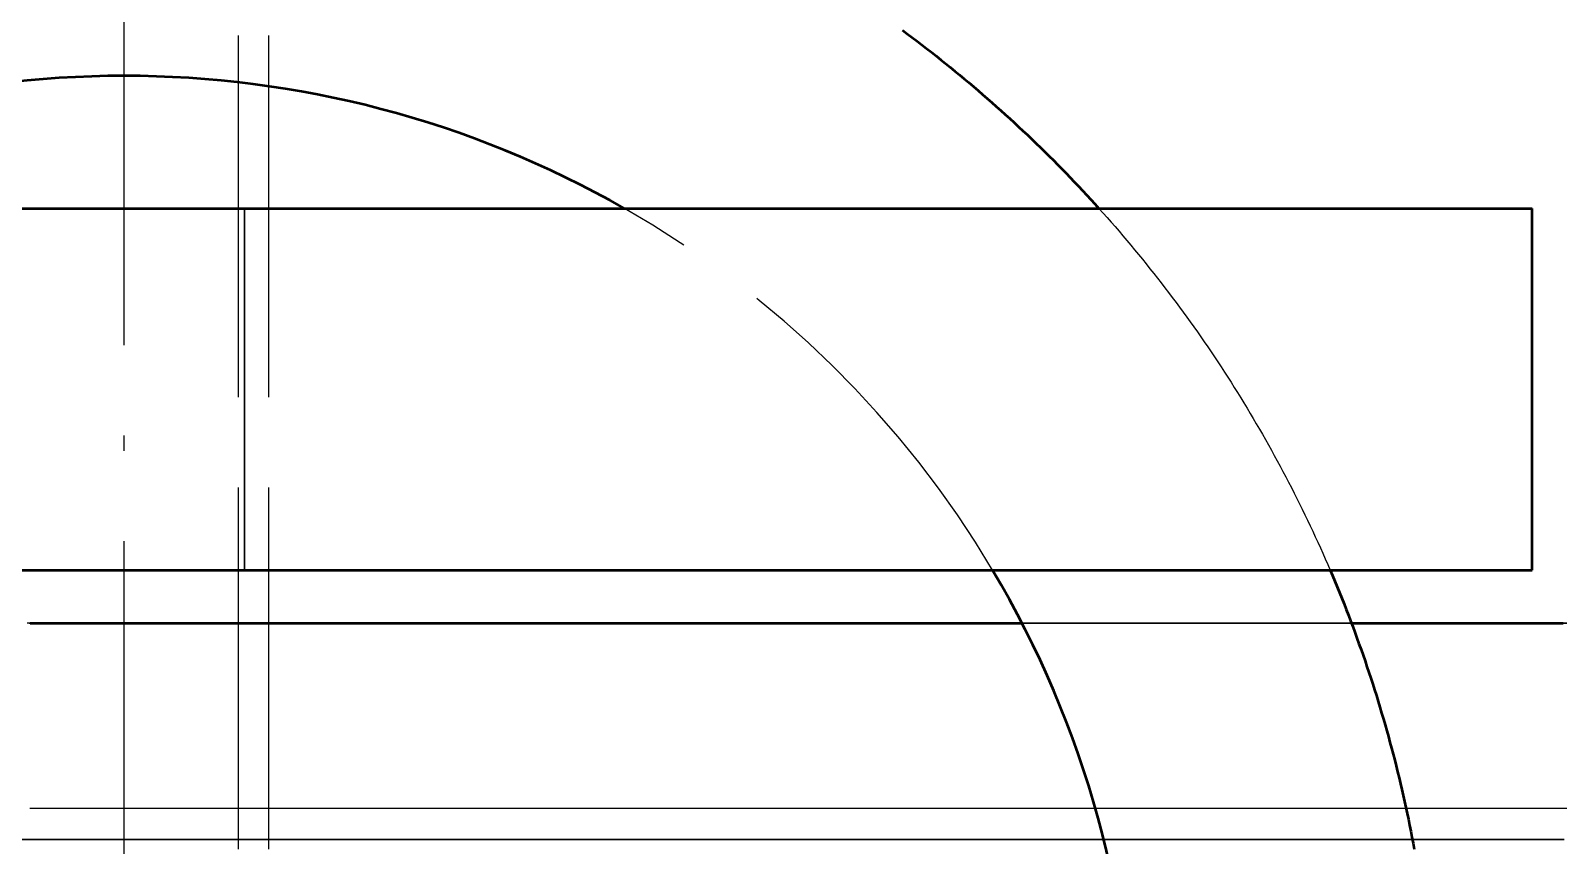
# Model space of a CAD drawing. Header units: millimetres. Extents: x 0 to 594, y 0 to 420.
# Drawn here: x 91.97 to 104.64, y 337.35 to 344.11 of the extents above; entities that cross this region are included whole.
import ezdxf

# ---------------------------------------------------------------- set-up
doc = ezdxf.new("R2010")
doc.units = ezdxf.units.MM
doc.linetypes.add('ISO02-TRAZOS', pattern=[3.75, 3, -0.75])
doc.linetypes.add('ISO04-TRAZO-PUNTO', pattern=[7.625, 6, -0.75, 0.125, -0.75])
for name, color, linetype, lineweight in [('01-VISIBLE', 7, 'CONTINUOUS', 50), ('02-OCULTA', 4, 'ISO02-TRAZOS', 25), ('03-EJE', 1, 'ISO04-TRAZO-PUNTO', 25)]:
    doc.layers.add(name, color=color, linetype=linetype, lineweight=lineweight)

msp = doc.modelspace()

# ---------------------------------------------------------------- linework, layer by layer
at = {"layer": '01-VISIBLE'}
for p, q in [((81.075, 342.635), (104.425, 342.635)), ((104.425, 339.635), (104.425, 342.635)), ((81.075, 339.635), (104.425, 339.635))]:
    msp.add_line(p, q, dxfattribs=at)
for points in [[(99.204, 344.113), (99.244, 344.083), (99.285, 344.053), (99.325, 344.023), (99.364, 343.992), (99.404, 343.962), (99.444, 343.931), (99.483, 343.9), (99.522, 343.869), (99.561, 343.838), (99.6, 343.806), (99.639, 343.775), (99.678, 343.743), (99.716, 343.711), (99.755, 343.679), (99.793, 343.646), (99.831, 343.614), (99.869, 343.581), (99.907, 343.548), (99.944, 343.515), (99.982, 343.482), (100.019, 343.449), (100.056, 343.415), (100.093, 343.381), (100.13, 343.347), (100.167, 343.313), (100.203, 343.279), (100.24, 343.245), (100.276, 343.21), (100.312, 343.175), (100.348, 343.141), (100.384, 343.106), (100.419, 343.07), (100.455, 343.035), (100.49, 342.999), (100.525, 342.964), (100.56, 342.928), (100.595, 342.892), (100.629, 342.856), (100.664, 342.819), (100.698, 342.783), (100.732, 342.746), (100.766, 342.709), (100.8, 342.672), (100.833, 342.635)], [(102.75, 339.635), (102.769, 339.589), (102.789, 339.542), (102.808, 339.495), (102.827, 339.449), (102.846, 339.402), (102.865, 339.355), (102.883, 339.308), (102.901, 339.261), (102.919, 339.213), (102.937, 339.166), (102.955, 339.119), (102.972, 339.071), (102.989, 339.024), (103.006, 338.976), (103.023, 338.929), (103.039, 338.881), (103.055, 338.833), (103.072, 338.785), (103.087, 338.737), (103.103, 338.689), (103.118, 338.641), (103.133, 338.593), (103.148, 338.545), (103.163, 338.496), (103.177, 338.448), (103.192, 338.399), (103.206, 338.351), (103.219, 338.302), (103.233, 338.254), (103.246, 338.205), (103.259, 338.156), (103.272, 338.107), (103.285, 338.059), (103.297, 338.01), (103.309, 337.961), (103.321, 337.912), (103.333, 337.862), (103.345, 337.813), (103.356, 337.764), (103.367, 337.715), (103.378, 337.665), (103.388, 337.616), (103.399, 337.567), (103.409, 337.517), (103.419, 337.468), (103.428, 337.418), (103.438, 337.368), (103.447, 337.319)], [(91.973, 339.195), (92.023, 339.195), (92.073, 339.195), (92.123, 339.195), (92.173, 339.195), (92.224, 339.195), (92.274, 339.195), (92.324, 339.195), (92.374, 339.195), (92.424, 339.195), (92.474, 339.195), (92.524, 339.195), (92.575, 339.195), (92.625, 339.195), (92.675, 339.195), (92.725, 339.195), (92.775, 339.195), (92.825, 339.195), (92.875, 339.195), (92.925, 339.195), (92.976, 339.195), (93.026, 339.195), (93.076, 339.195), (93.126, 339.195), (93.176, 339.195), (93.226, 339.195), (93.276, 339.195), (93.327, 339.195), (93.377, 339.195), (93.427, 339.195), (93.477, 339.195), (93.527, 339.195), (93.577, 339.195), (93.627, 339.195), (93.678, 339.195), (93.728, 339.195), (93.778, 339.195), (93.828, 339.195), (93.878, 339.195), (93.928, 339.195), (93.978, 339.195), (94.028, 339.195), (94.079, 339.195), (94.129, 339.195), (94.179, 339.195), (94.229, 339.195), (94.279, 339.195), (94.329, 339.195), (94.379, 339.195), (94.43, 339.195), (94.48, 339.195), (94.53, 339.195), (94.58, 339.195), (94.63, 339.195), (94.68, 339.195), (94.73, 339.195), (94.781, 339.195), (94.831, 339.195), (94.881, 339.195), (94.931, 339.195), (94.981, 339.195), (95.031, 339.195), (95.081, 339.195), (95.132, 339.195), (95.182, 339.195), (95.232, 339.195), (95.282, 339.195), (95.332, 339.195), (95.382, 339.195), (95.432, 339.195), (95.482, 339.195), (95.533, 339.195), (95.583, 339.195), (95.633, 339.195), (95.683, 339.195), (95.733, 339.195), (95.783, 339.195), (95.833, 339.195), (95.884, 339.195), (95.934, 339.195), (95.984, 339.195), (96.034, 339.195), (96.084, 339.195), (96.134, 339.195), (96.184, 339.195), (96.235, 339.195), (96.285, 339.195), (96.335, 339.195), (96.385, 339.195), (96.435, 339.195), (96.485, 339.195), (96.535, 339.195), (96.585, 339.195), (96.636, 339.195), (96.686, 339.195), (96.736, 339.195), (96.786, 339.195), (96.836, 339.195), (96.886, 339.195), (96.936, 339.195), (96.987, 339.195), (97.037, 339.195), (97.087, 339.195), (97.137, 339.195), (97.187, 339.195), (97.237, 339.195), (97.287, 339.195), (97.338, 339.195), (97.388, 339.195), (97.438, 339.195), (97.488, 339.195), (97.538, 339.195), (97.588, 339.195), (97.638, 339.195), (97.689, 339.195), (97.739, 339.195), (97.789, 339.195), (97.839, 339.195), (97.889, 339.195), (97.939, 339.195), (97.989, 339.195), (98.039, 339.195), (98.09, 339.195), (98.14, 339.195), (98.19, 339.195), (98.24, 339.195), (98.29, 339.195), (98.34, 339.195), (98.39, 339.195), (98.441, 339.195), (98.491, 339.195), (98.541, 339.195), (98.591, 339.195), (98.641, 339.195), (98.691, 339.195), (98.741, 339.195), (98.792, 339.195), (98.842, 339.195), (98.892, 339.195), (98.942, 339.195), (98.992, 339.195), (99.042, 339.195), (99.092, 339.195), (99.142, 339.195), (99.193, 339.195), (99.243, 339.195), (99.293, 339.195), (99.343, 339.195), (99.393, 339.195), (99.443, 339.195), (99.493, 339.195), (99.544, 339.195), (99.594, 339.195), (99.644, 339.195), (99.694, 339.195), (99.744, 339.195), (99.794, 339.195), (99.844, 339.195), (99.895, 339.195), (99.945, 339.195), (99.995, 339.195), (100.045, 339.195), (100.095, 339.195), (100.145, 339.195), (100.195, 339.195)], [(102.926, 339.195), (102.977, 339.195), (103.027, 339.195), (103.077, 339.195), (103.127, 339.195), (103.177, 339.195), (103.228, 339.195), (103.278, 339.195), (103.328, 339.195), (103.378, 339.195), (103.428, 339.195), (103.479, 339.195), (103.529, 339.195), (103.579, 339.195), (103.629, 339.195), (103.679, 339.195), (103.729, 339.195), (103.78, 339.195), (103.83, 339.195), (103.88, 339.195), (103.93, 339.195), (103.98, 339.195), (104.031, 339.195), (104.081, 339.195), (104.131, 339.195), (104.181, 339.195), (104.231, 339.195), (104.282, 339.195), (104.332, 339.195), (104.382, 339.195), (104.432, 339.195), (104.482, 339.195), (104.533, 339.195), (104.583, 339.195), (104.633, 339.195), (104.683, 339.195)]]:
    msp.add_lwpolyline(points, dxfattribs=at)
for start, end in [(60.3029, 119.6971), (0, 30.6937)]:
    msp.add_arc((92.75, 335.36), 8.375, start, end, dxfattribs=at)
at = {"layer": '02-OCULTA'}
for p, q in [((93.7, 262.32), (93.7, 350.656)), ((93.95, 262.32), (93.95, 350.656)), ((91.75, 342.635), (93.75, 342.635)), ((93.75, 342.635), (104.425, 342.635)), ((93.75, 342.635), (93.75, 339.635)), ((93.75, 339.635), (93.75, 342.635)), ((104.425, 339.635), (104.425, 342.635)), ((91.75, 339.635), (93.75, 339.635)), ((93.75, 339.635), (104.425, 339.635))]:
    msp.add_line(p, q, dxfattribs=at)
for points in [[(100.833, 342.635), (100.867, 342.597), (100.9, 342.56), (100.934, 342.522), (100.967, 342.484), (101, 342.446), (101.032, 342.408), (101.065, 342.369), (101.097, 342.331), (101.129, 342.292), (101.161, 342.253), (101.193, 342.214), (101.225, 342.175), (101.256, 342.135), (101.288, 342.096), (101.319, 342.056), (101.35, 342.017), (101.38, 341.977), (101.411, 341.937), (101.441, 341.897), (101.472, 341.856), (101.502, 341.816), (101.531, 341.775), (101.561, 341.734), (101.59, 341.694), (101.62, 341.653), (101.649, 341.611), (101.678, 341.57), (101.706, 341.529), (101.735, 341.487), (101.763, 341.445), (101.791, 341.404), (101.819, 341.362), (101.847, 341.32), (101.874, 341.277), (101.901, 341.235), (101.929, 341.193), (101.955, 341.15), (101.982, 341.107), (102.009, 341.065), (102.035, 341.022), (102.061, 340.979), (102.087, 340.935), (102.113, 340.892), (102.138, 340.849), (102.164, 340.805), (102.189, 340.762), (102.214, 340.718), (102.238, 340.674), (102.263, 340.63), (102.287, 340.586), (102.311, 340.542), (102.335, 340.497), (102.359, 340.453), (102.382, 340.408), (102.406, 340.364), (102.429, 340.319), (102.452, 340.274), (102.474, 340.229), (102.497, 340.184), (102.519, 340.139), (102.541, 340.093), (102.563, 340.048), (102.584, 340.002), (102.606, 339.957), (102.627, 339.911), (102.648, 339.865), (102.669, 339.819), (102.689, 339.774), (102.709, 339.727), (102.73, 339.681), (102.75, 339.635)], [(104.714, 339.195), (104.624, 339.195), (104.535, 339.195), (104.446, 339.195), (104.357, 339.195), (104.267, 339.195), (104.178, 339.195), (104.089, 339.195), (103.999, 339.195), (103.91, 339.195), (103.821, 339.195), (103.732, 339.195), (103.642, 339.195), (103.553, 339.195), (103.464, 339.195), (103.374, 339.195), (103.285, 339.195), (103.196, 339.195), (103.107, 339.195), (103.017, 339.195), (102.928, 339.195), (102.839, 339.195), (102.75, 339.195), (102.66, 339.195), (102.571, 339.195), (102.482, 339.195), (102.392, 339.195), (102.303, 339.195), (102.214, 339.195), (102.125, 339.195), (102.035, 339.195), (101.946, 339.195), (101.857, 339.195), (101.767, 339.195), (101.678, 339.195), (101.589, 339.195), (101.5, 339.195), (101.41, 339.195), (101.321, 339.195), (101.232, 339.195), (101.142, 339.195), (101.053, 339.195), (100.964, 339.195), (100.875, 339.195), (100.785, 339.195), (100.696, 339.195), (100.607, 339.195), (100.517, 339.195), (100.428, 339.195), (100.339, 339.195), (100.25, 339.195), (100.16, 339.195), (100.071, 339.195), (99.982, 339.195), (99.893, 339.195), (99.803, 339.195), (99.714, 339.195), (99.625, 339.195), (99.535, 339.195), (99.446, 339.195), (99.357, 339.195), (99.268, 339.195), (99.178, 339.195), (99.089, 339.195), (99, 339.195), (98.91, 339.195), (98.821, 339.195), (98.732, 339.195), (98.643, 339.195), (98.553, 339.195), (98.464, 339.195), (98.375, 339.195), (98.285, 339.195), (98.196, 339.195), (98.107, 339.195), (98.018, 339.195), (97.928, 339.195), (97.839, 339.195), (97.75, 339.195), (97.66, 339.195), (97.571, 339.195), (97.482, 339.195), (97.393, 339.195), (97.303, 339.195), (97.214, 339.195), (97.125, 339.195), (97.036, 339.195), (96.946, 339.195), (96.857, 339.195), (96.768, 339.195), (96.678, 339.195), (96.589, 339.195), (96.5, 339.195), (96.411, 339.195), (96.321, 339.195), (96.232, 339.195), (96.143, 339.195), (96.053, 339.195), (95.964, 339.195), (95.875, 339.195), (95.786, 339.195), (95.696, 339.195), (95.607, 339.195), (95.518, 339.195), (95.428, 339.195), (95.339, 339.195), (95.25, 339.195), (95.161, 339.195), (95.071, 339.195), (94.982, 339.195), (94.893, 339.195), (94.803, 339.195), (94.714, 339.195), (94.625, 339.195), (94.536, 339.195), (94.446, 339.195), (94.357, 339.195), (94.268, 339.195), (94.179, 339.195), (94.089, 339.195), (94, 339.195), (93.911, 339.195), (93.821, 339.195), (93.732, 339.195), (93.643, 339.195), (93.554, 339.195), (93.464, 339.195), (93.375, 339.195), (93.286, 339.195), (93.196, 339.195), (93.107, 339.195), (93.018, 339.195), (92.929, 339.195), (92.839, 339.195), (92.75, 339.195), (92.661, 339.195), (92.571, 339.195), (92.482, 339.195), (92.393, 339.195), (92.304, 339.195), (92.214, 339.195), (92.125, 339.195), (92.036, 339.195), (91.946, 339.195)], [(91.964, 339.195), (92.051, 339.195), (92.139, 339.195), (92.226, 339.195), (92.313, 339.195), (92.401, 339.195), (92.488, 339.195), (92.575, 339.195), (92.663, 339.195), (92.75, 339.195), (92.837, 339.195), (92.925, 339.195), (93.012, 339.195), (93.099, 339.195), (93.187, 339.195), (93.274, 339.195), (93.361, 339.195), (93.449, 339.195), (93.536, 339.195), (93.623, 339.195), (93.711, 339.195), (93.798, 339.195), (93.885, 339.195), (93.973, 339.195), (94.06, 339.195), (94.147, 339.195), (94.235, 339.195), (94.322, 339.195), (94.409, 339.195), (94.497, 339.195), (94.584, 339.195), (94.671, 339.195), (94.759, 339.195), (94.846, 339.195), (94.933, 339.195), (95.02, 339.195), (95.108, 339.195), (95.195, 339.195), (95.282, 339.195), (95.37, 339.195), (95.457, 339.195), (95.544, 339.195), (95.632, 339.195), (95.719, 339.195), (95.806, 339.195), (95.894, 339.195), (95.981, 339.195), (96.068, 339.195), (96.156, 339.195), (96.243, 339.195), (96.33, 339.195), (96.418, 339.195), (96.505, 339.195), (96.592, 339.195), (96.68, 339.195), (96.767, 339.195), (96.854, 339.195), (96.942, 339.195), (97.029, 339.195), (97.116, 339.195), (97.204, 339.195), (97.291, 339.195), (97.378, 339.195), (97.466, 339.195), (97.553, 339.195), (97.64, 339.195), (97.728, 339.195), (97.815, 339.195), (97.902, 339.195), (97.99, 339.195), (98.077, 339.195), (98.164, 339.195), (98.252, 339.195), (98.339, 339.195), (98.426, 339.195), (98.514, 339.195), (98.601, 339.195), (98.688, 339.195), (98.776, 339.195), (98.863, 339.195), (98.95, 339.195), (99.038, 339.195), (99.125, 339.195), (99.212, 339.195), (99.299, 339.195), (99.387, 339.195), (99.474, 339.195), (99.561, 339.195), (99.649, 339.195), (99.736, 339.195), (99.823, 339.195), (99.911, 339.195), (99.998, 339.195), (100.085, 339.195), (100.173, 339.195), (100.26, 339.195), (100.347, 339.195), (100.435, 339.195), (100.522, 339.195), (100.609, 339.195), (100.697, 339.195), (100.784, 339.195), (100.871, 339.195), (100.959, 339.195), (101.046, 339.195), (101.133, 339.195), (101.221, 339.195), (101.308, 339.195), (101.395, 339.195), (101.483, 339.195), (101.57, 339.195), (101.657, 339.195), (101.745, 339.195), (101.832, 339.195), (101.919, 339.195), (102.007, 339.195), (102.094, 339.195), (102.181, 339.195), (102.269, 339.195), (102.356, 339.195), (102.443, 339.195), (102.531, 339.195), (102.618, 339.195), (102.705, 339.195), (102.793, 339.195), (102.88, 339.195), (102.967, 339.195), (103.055, 339.195), (103.142, 339.195), (103.229, 339.195), (103.317, 339.195), (103.404, 339.195), (103.491, 339.195), (103.579, 339.195), (103.666, 339.195), (103.753, 339.195), (103.84, 339.195), (103.928, 339.195), (104.015, 339.195), (104.102, 339.195), (104.19, 339.195), (104.277, 339.195), (104.364, 339.195), (104.452, 339.195), (104.539, 339.195), (104.626, 339.195), (104.714, 339.195)], [(104.714, 339.195), (104.626, 339.195), (104.539, 339.195), (104.452, 339.195), (104.364, 339.195), (104.277, 339.195), (104.19, 339.195), (104.102, 339.195), (104.015, 339.195), (103.928, 339.195), (103.84, 339.195), (103.753, 339.195), (103.666, 339.195), (103.579, 339.195), (103.491, 339.195), (103.404, 339.195), (103.317, 339.195), (103.229, 339.195), (103.142, 339.195), (103.055, 339.195), (102.967, 339.195), (102.88, 339.195), (102.793, 339.195), (102.705, 339.195), (102.618, 339.195), (102.531, 339.195), (102.443, 339.195), (102.356, 339.195), (102.269, 339.195), (102.181, 339.195), (102.094, 339.195), (102.007, 339.195), (101.919, 339.195), (101.832, 339.195), (101.745, 339.195), (101.657, 339.195), (101.57, 339.195), (101.483, 339.195), (101.395, 339.195), (101.308, 339.195), (101.221, 339.195), (101.133, 339.195), (101.046, 339.195), (100.959, 339.195), (100.871, 339.195), (100.784, 339.195), (100.697, 339.195), (100.609, 339.195), (100.522, 339.195), (100.435, 339.195), (100.347, 339.195), (100.26, 339.195), (100.173, 339.195), (100.085, 339.195), (99.998, 339.195), (99.911, 339.195), (99.823, 339.195), (99.736, 339.195), (99.649, 339.195), (99.561, 339.195), (99.474, 339.195), (99.387, 339.195), (99.299, 339.195), (99.212, 339.195), (99.125, 339.195), (99.038, 339.195), (98.95, 339.195), (98.863, 339.195), (98.776, 339.195), (98.688, 339.195), (98.601, 339.195), (98.514, 339.195), (98.426, 339.195), (98.339, 339.195), (98.252, 339.195), (98.164, 339.195), (98.077, 339.195), (97.99, 339.195), (97.902, 339.195), (97.815, 339.195), (97.728, 339.195), (97.64, 339.195), (97.553, 339.195), (97.466, 339.195), (97.378, 339.195), (97.291, 339.195), (97.204, 339.195), (97.116, 339.195), (97.029, 339.195), (96.942, 339.195), (96.854, 339.195), (96.767, 339.195), (96.68, 339.195), (96.592, 339.195), (96.505, 339.195), (96.418, 339.195), (96.33, 339.195), (96.243, 339.195), (96.156, 339.195), (96.068, 339.195), (95.981, 339.195), (95.894, 339.195), (95.806, 339.195), (95.719, 339.195), (95.632, 339.195), (95.544, 339.195), (95.457, 339.195), (95.37, 339.195), (95.282, 339.195), (95.195, 339.195), (95.108, 339.195), (95.02, 339.195), (94.933, 339.195), (94.846, 339.195), (94.759, 339.195), (94.671, 339.195), (94.584, 339.195), (94.497, 339.195), (94.409, 339.195), (94.322, 339.195), (94.235, 339.195), (94.147, 339.195), (94.06, 339.195), (93.973, 339.195), (93.885, 339.195), (93.798, 339.195), (93.711, 339.195), (93.623, 339.195), (93.536, 339.195), (93.449, 339.195), (93.361, 339.195), (93.274, 339.195), (93.187, 339.195), (93.099, 339.195), (93.012, 339.195), (92.925, 339.195), (92.837, 339.195), (92.75, 339.195), (92.663, 339.195), (92.575, 339.195), (92.488, 339.195), (92.401, 339.195), (92.313, 339.195), (92.226, 339.195), (92.139, 339.195), (92.051, 339.195), (91.964, 339.195)], [(100.195, 339.195), (100.246, 339.195), (100.297, 339.195), (100.347, 339.195), (100.398, 339.195), (100.448, 339.195), (100.499, 339.195), (100.549, 339.195), (100.6, 339.195), (100.651, 339.195), (100.701, 339.195), (100.752, 339.195), (100.802, 339.195), (100.853, 339.195), (100.903, 339.195), (100.954, 339.195), (101.005, 339.195), (101.055, 339.195), (101.106, 339.195), (101.156, 339.195), (101.207, 339.195), (101.257, 339.195), (101.308, 339.195), (101.359, 339.195), (101.409, 339.195), (101.46, 339.195), (101.51, 339.195), (101.561, 339.195), (101.611, 339.195), (101.662, 339.195), (101.713, 339.195), (101.763, 339.195), (101.814, 339.195), (101.864, 339.195), (101.915, 339.195), (101.965, 339.195), (102.016, 339.195), (102.067, 339.195), (102.117, 339.195), (102.168, 339.195), (102.218, 339.195), (102.269, 339.195), (102.319, 339.195), (102.37, 339.195), (102.421, 339.195), (102.471, 339.195), (102.522, 339.195), (102.572, 339.195), (102.623, 339.195), (102.673, 339.195), (102.724, 339.195), (102.775, 339.195), (102.825, 339.195), (102.876, 339.195), (102.926, 339.195)], [(104.715, 337.656), (104.628, 337.656), (104.541, 337.656), (104.454, 337.656), (104.368, 337.656), (104.281, 337.656), (104.194, 337.656), (104.108, 337.656), (104.021, 337.656), (103.934, 337.656), (103.848, 337.656), (103.761, 337.656), (103.674, 337.656), (103.588, 337.656), (103.501, 337.656), (103.414, 337.656), (103.327, 337.656), (103.241, 337.656), (103.154, 337.656), (103.067, 337.656), (102.981, 337.656), (102.894, 337.656), (102.807, 337.656), (102.721, 337.656), (102.634, 337.656), (102.547, 337.656), (102.46, 337.656), (102.374, 337.656), (102.287, 337.656), (102.2, 337.656), (102.114, 337.656), (102.027, 337.656), (101.94, 337.656), (101.853, 337.656), (101.767, 337.656), (101.68, 337.656), (101.593, 337.656), (101.507, 337.656), (101.42, 337.656), (101.333, 337.656), (101.247, 337.656), (101.16, 337.656), (101.073, 337.656), (100.987, 337.656), (100.9, 337.656), (100.813, 337.656), (100.726, 337.656), (100.64, 337.656), (100.553, 337.656), (100.466, 337.656), (100.38, 337.656), (100.293, 337.656), (100.206, 337.656), (100.12, 337.656), (100.033, 337.656), (99.946, 337.656), (99.859, 337.656), (99.773, 337.656), (99.686, 337.656), (99.599, 337.656), (99.513, 337.656), (99.426, 337.656), (99.339, 337.656), (99.252, 337.656), (99.166, 337.656), (99.079, 337.656), (98.992, 337.656), (98.906, 337.656), (98.819, 337.656), (98.732, 337.656), (98.646, 337.656), (98.559, 337.656), (98.472, 337.656), (98.386, 337.656), (98.299, 337.656), (98.212, 337.656), (98.125, 337.656), (98.039, 337.656), (97.952, 337.656), (97.865, 337.656), (97.779, 337.656), (97.692, 337.656), (97.605, 337.656), (97.519, 337.656), (97.432, 337.656), (97.345, 337.656), (97.258, 337.656), (97.172, 337.656), (97.085, 337.656), (96.998, 337.656), (96.912, 337.656), (96.825, 337.656), (96.738, 337.656), (96.651, 337.656), (96.565, 337.656), (96.478, 337.656), (96.391, 337.656), (96.305, 337.656), (96.218, 337.656), (96.131, 337.656), (96.045, 337.656), (95.958, 337.656), (95.871, 337.656), (95.784, 337.656), (95.698, 337.656), (95.611, 337.656), (95.524, 337.656), (95.438, 337.656), (95.351, 337.656), (95.264, 337.656), (95.178, 337.656), (95.091, 337.656), (95.004, 337.656), (94.918, 337.656), (94.831, 337.656), (94.744, 337.656), (94.657, 337.656), (94.571, 337.656), (94.484, 337.656), (94.397, 337.656), (94.311, 337.656), (94.224, 337.656), (94.137, 337.656), (94.05, 337.656), (93.964, 337.656), (93.877, 337.656), (93.79, 337.656), (93.704, 337.656), (93.617, 337.656), (93.53, 337.656), (93.444, 337.656), (93.357, 337.656), (93.27, 337.656), (93.183, 337.656), (93.097, 337.656), (93.01, 337.656), (92.923, 337.656), (92.837, 337.656), (92.75, 337.656), (92.663, 337.656), (92.577, 337.656), (92.49, 337.656), (92.403, 337.656), (92.317, 337.656), (92.23, 337.656), (92.143, 337.656), (92.056, 337.656), (91.97, 337.656)], [(104.715, 337.656), (104.628, 337.656), (104.541, 337.656), (104.455, 337.656), (104.368, 337.656), (104.281, 337.656), (104.195, 337.656), (104.108, 337.656), (104.021, 337.656), (103.934, 337.656), (103.848, 337.656), (103.761, 337.656), (103.674, 337.656), (103.588, 337.656), (103.501, 337.656), (103.414, 337.656), (103.328, 337.656), (103.241, 337.656), (103.154, 337.656), (103.067, 337.656), (102.981, 337.656), (102.894, 337.656), (102.807, 337.656), (102.721, 337.656), (102.634, 337.656), (102.547, 337.656), (102.461, 337.656), (102.374, 337.656), (102.287, 337.656), (102.2, 337.656), (102.114, 337.656), (102.027, 337.656), (101.94, 337.656), (101.854, 337.656), (101.767, 337.656), (101.68, 337.656), (101.593, 337.656), (101.507, 337.656), (101.42, 337.656), (101.333, 337.656), (101.247, 337.656), (101.16, 337.656), (101.073, 337.656), (100.987, 337.656), (100.9, 337.656), (100.813, 337.656), (100.726, 337.656), (100.64, 337.656), (100.553, 337.656), (100.466, 337.656), (100.38, 337.656), (100.293, 337.656), (100.206, 337.656), (100.12, 337.656), (100.033, 337.656), (99.946, 337.656), (99.859, 337.656), (99.773, 337.656), (99.686, 337.656), (99.599, 337.656), (99.513, 337.656), (99.426, 337.656), (99.339, 337.656), (99.252, 337.656), (99.166, 337.656), (99.079, 337.656), (98.992, 337.656), (98.906, 337.656), (98.819, 337.656), (98.732, 337.656), (98.646, 337.656), (98.559, 337.656), (98.472, 337.656), (98.386, 337.656), (98.299, 337.656), (98.212, 337.656), (98.125, 337.656), (98.039, 337.656), (97.952, 337.656), (97.865, 337.656), (97.779, 337.656), (97.692, 337.656), (97.605, 337.656), (97.519, 337.656), (97.432, 337.656), (97.345, 337.656), (97.258, 337.656), (97.172, 337.656), (97.085, 337.656), (96.998, 337.656), (96.912, 337.656), (96.825, 337.656), (96.738, 337.656), (96.651, 337.656), (96.565, 337.656), (96.478, 337.656), (96.391, 337.656), (96.305, 337.656), (96.218, 337.656), (96.131, 337.656), (96.045, 337.656), (95.958, 337.656), (95.871, 337.656), (95.784, 337.656), (95.698, 337.656), (95.611, 337.656), (95.524, 337.656), (95.438, 337.656), (95.351, 337.656), (95.264, 337.656), (95.178, 337.656), (95.091, 337.656), (95.004, 337.656), (94.918, 337.656), (94.831, 337.656), (94.744, 337.656), (94.657, 337.656), (94.571, 337.656), (94.484, 337.656), (94.397, 337.656), (94.311, 337.656), (94.224, 337.656), (94.137, 337.656), (94.05, 337.656), (93.964, 337.656), (93.877, 337.656), (93.79, 337.656), (93.704, 337.656), (93.617, 337.656), (93.53, 337.656), (93.444, 337.656), (93.357, 337.656), (93.27, 337.656), (93.183, 337.656), (93.097, 337.656), (93.01, 337.656), (92.923, 337.656), (92.837, 337.656), (92.75, 337.656), (92.663, 337.656), (92.577, 337.656), (92.49, 337.656), (92.403, 337.656), (92.317, 337.656), (92.23, 337.656), (92.143, 337.656), (92.056, 337.656), (91.97, 337.656)], [(104.69, 337.4), (104.604, 337.4), (104.518, 337.4), (104.432, 337.4), (104.346, 337.4), (104.261, 337.4), (104.175, 337.4), (104.089, 337.4), (104.003, 337.4), (103.917, 337.4), (103.831, 337.4), (103.745, 337.4), (103.659, 337.4), (103.573, 337.4), (103.487, 337.4), (103.402, 337.4), (103.316, 337.4), (103.23, 337.4), (103.144, 337.4), (103.058, 337.4), (102.972, 337.4), (102.886, 337.4), (102.8, 337.4), (102.714, 337.4), (102.629, 337.4), (102.543, 337.4), (102.457, 337.4), (102.371, 337.4), (102.285, 337.4), (102.199, 337.4), (102.113, 337.4), (102.027, 337.4), (101.941, 337.4), (101.855, 337.4), (101.769, 337.4), (101.684, 337.4), (101.598, 337.4), (101.512, 337.4), (101.426, 337.4), (101.34, 337.4), (101.254, 337.4), (101.168, 337.4), (101.082, 337.4), (100.996, 337.4), (100.91, 337.4), (100.825, 337.4), (100.739, 337.4), (100.653, 337.4), (100.567, 337.4), (100.481, 337.4), (100.395, 337.4), (100.309, 337.4), (100.223, 337.4), (100.137, 337.4), (100.052, 337.4), (99.966, 337.4), (99.88, 337.4), (99.794, 337.4), (99.708, 337.4), (99.622, 337.4), (99.536, 337.4), (99.45, 337.4), (99.364, 337.4), (99.278, 337.4), (99.192, 337.4), (99.107, 337.4), (99.021, 337.4), (98.935, 337.4), (98.849, 337.4), (98.763, 337.4), (98.677, 337.4), (98.591, 337.4), (98.505, 337.4), (98.419, 337.4), (98.334, 337.4), (98.248, 337.4), (98.162, 337.4), (98.076, 337.4), (97.99, 337.4), (97.904, 337.4), (97.818, 337.4), (97.732, 337.4), (97.646, 337.4), (97.56, 337.4), (97.474, 337.4), (97.389, 337.4), (97.303, 337.4), (97.217, 337.4), (97.131, 337.4), (97.045, 337.4), (96.959, 337.4), (96.873, 337.4), (96.787, 337.4), (96.701, 337.4), (96.615, 337.4), (96.53, 337.4), (96.444, 337.4), (96.358, 337.4), (96.272, 337.4), (96.186, 337.4), (96.1, 337.4), (96.014, 337.4), (95.928, 337.4), (95.842, 337.4), (95.756, 337.4), (95.671, 337.4), (95.585, 337.4), (95.499, 337.4), (95.413, 337.4), (95.327, 337.4), (95.241, 337.4), (95.155, 337.4), (95.069, 337.4), (94.983, 337.4), (94.897, 337.4), (94.812, 337.4), (94.726, 337.4), (94.64, 337.4), (94.554, 337.4), (94.468, 337.4), (94.382, 337.4), (94.296, 337.4), (94.21, 337.4), (94.124, 337.4), (94.038, 337.4), (93.953, 337.4), (93.867, 337.4), (93.781, 337.4), (93.695, 337.4), (93.609, 337.4), (93.523, 337.4), (93.437, 337.4), (93.351, 337.4), (93.265, 337.4), (93.179, 337.4), (93.094, 337.4), (93.008, 337.4), (92.922, 337.4), (92.836, 337.4), (92.75, 337.4), (92.664, 337.4), (92.578, 337.4), (92.492, 337.4), (92.406, 337.4), (92.32, 337.4), (92.235, 337.4), (92.149, 337.4), (92.063, 337.4), (91.977, 337.4), (91.891, 337.4)], [(91.891, 337.4), (91.977, 337.4), (92.063, 337.4), (92.149, 337.4), (92.235, 337.4), (92.32, 337.4), (92.406, 337.4), (92.492, 337.4), (92.578, 337.4), (92.664, 337.4), (92.75, 337.4), (92.836, 337.4), (92.922, 337.4), (93.008, 337.4), (93.094, 337.4), (93.179, 337.4), (93.265, 337.4), (93.351, 337.4), (93.437, 337.4), (93.523, 337.4), (93.609, 337.4), (93.695, 337.4), (93.781, 337.4), (93.867, 337.4), (93.953, 337.4), (94.038, 337.4), (94.124, 337.4), (94.21, 337.4), (94.296, 337.4), (94.382, 337.4), (94.468, 337.4), (94.554, 337.4), (94.64, 337.4), (94.726, 337.4), (94.812, 337.4), (94.897, 337.4), (94.983, 337.4), (95.069, 337.4), (95.155, 337.4), (95.241, 337.4), (95.327, 337.4), (95.413, 337.4), (95.499, 337.4), (95.585, 337.4), (95.671, 337.4), (95.756, 337.4), (95.842, 337.4), (95.928, 337.4), (96.014, 337.4), (96.1, 337.4), (96.186, 337.4), (96.272, 337.4), (96.358, 337.4), (96.444, 337.4), (96.53, 337.4), (96.615, 337.4), (96.701, 337.4), (96.787, 337.4), (96.873, 337.4), (96.959, 337.4), (97.045, 337.4), (97.131, 337.4), (97.217, 337.4), (97.303, 337.4), (97.389, 337.4), (97.474, 337.4), (97.56, 337.4), (97.646, 337.4), (97.732, 337.4), (97.818, 337.4), (97.904, 337.4), (97.99, 337.4), (98.076, 337.4), (98.162, 337.4), (98.248, 337.4), (98.334, 337.4), (98.419, 337.4), (98.505, 337.4), (98.591, 337.4), (98.677, 337.4), (98.763, 337.4), (98.849, 337.4), (98.935, 337.4), (99.021, 337.4), (99.107, 337.4), (99.192, 337.4), (99.278, 337.4), (99.364, 337.4), (99.45, 337.4), (99.536, 337.4), (99.622, 337.4), (99.708, 337.4), (99.794, 337.4), (99.88, 337.4), (99.966, 337.4), (100.052, 337.4), (100.137, 337.4), (100.223, 337.4), (100.309, 337.4), (100.395, 337.4), (100.481, 337.4), (100.567, 337.4), (100.653, 337.4), (100.739, 337.4), (100.825, 337.4), (100.91, 337.4), (100.996, 337.4), (101.082, 337.4), (101.168, 337.4), (101.254, 337.4), (101.34, 337.4), (101.426, 337.4), (101.512, 337.4), (101.598, 337.4), (101.684, 337.4), (101.769, 337.4), (101.855, 337.4), (101.941, 337.4), (102.027, 337.4), (102.113, 337.4), (102.199, 337.4), (102.285, 337.4), (102.371, 337.4), (102.457, 337.4), (102.543, 337.4), (102.629, 337.4), (102.714, 337.4), (102.8, 337.4), (102.886, 337.4), (102.972, 337.4), (103.058, 337.4), (103.144, 337.4), (103.23, 337.4), (103.316, 337.4), (103.402, 337.4), (103.487, 337.4), (103.573, 337.4), (103.659, 337.4), (103.745, 337.4), (103.831, 337.4), (103.917, 337.4), (104.003, 337.4), (104.089, 337.4), (104.175, 337.4), (104.261, 337.4), (104.346, 337.4), (104.432, 337.4), (104.518, 337.4), (104.604, 337.4), (104.69, 337.4)], [(104.69, 337.4), (104.604, 337.4), (104.518, 337.4), (104.432, 337.4), (104.346, 337.4), (104.261, 337.4), (104.175, 337.4), (104.089, 337.4), (104.003, 337.4), (103.917, 337.4), (103.831, 337.4), (103.745, 337.4), (103.659, 337.4), (103.573, 337.4), (103.487, 337.4), (103.402, 337.4), (103.316, 337.4), (103.23, 337.4), (103.144, 337.4), (103.058, 337.4), (102.972, 337.4), (102.886, 337.4), (102.8, 337.4), (102.714, 337.4), (102.629, 337.4), (102.543, 337.4), (102.457, 337.4), (102.371, 337.4), (102.285, 337.4), (102.199, 337.4), (102.113, 337.4), (102.027, 337.4), (101.941, 337.4), (101.855, 337.4), (101.769, 337.4), (101.684, 337.4), (101.598, 337.4), (101.512, 337.4), (101.426, 337.4), (101.34, 337.4), (101.254, 337.4), (101.168, 337.4), (101.082, 337.4), (100.996, 337.4), (100.91, 337.4), (100.825, 337.4), (100.739, 337.4), (100.653, 337.4), (100.567, 337.4), (100.481, 337.4), (100.395, 337.4), (100.309, 337.4), (100.223, 337.4), (100.137, 337.4), (100.052, 337.4), (99.966, 337.4), (99.88, 337.4), (99.794, 337.4), (99.708, 337.4), (99.622, 337.4), (99.536, 337.4), (99.45, 337.4), (99.364, 337.4), (99.278, 337.4), (99.192, 337.4), (99.107, 337.4), (99.021, 337.4), (98.935, 337.4), (98.849, 337.4), (98.763, 337.4), (98.677, 337.4), (98.591, 337.4), (98.505, 337.4), (98.419, 337.4), (98.334, 337.4), (98.248, 337.4), (98.162, 337.4), (98.076, 337.4), (97.99, 337.4), (97.904, 337.4), (97.818, 337.4), (97.732, 337.4), (97.646, 337.4), (97.56, 337.4), (97.474, 337.4), (97.389, 337.4), (97.303, 337.4), (97.217, 337.4), (97.131, 337.4), (97.045, 337.4), (96.959, 337.4), (96.873, 337.4), (96.787, 337.4), (96.701, 337.4), (96.615, 337.4), (96.53, 337.4), (96.444, 337.4), (96.358, 337.4), (96.272, 337.4), (96.186, 337.4), (96.1, 337.4), (96.014, 337.4), (95.928, 337.4), (95.842, 337.4), (95.756, 337.4), (95.671, 337.4), (95.585, 337.4), (95.499, 337.4), (95.413, 337.4), (95.327, 337.4), (95.241, 337.4), (95.155, 337.4), (95.069, 337.4), (94.983, 337.4), (94.897, 337.4), (94.812, 337.4), (94.726, 337.4), (94.64, 337.4), (94.554, 337.4), (94.468, 337.4), (94.382, 337.4), (94.296, 337.4), (94.21, 337.4), (94.124, 337.4), (94.038, 337.4), (93.953, 337.4), (93.867, 337.4), (93.781, 337.4), (93.695, 337.4), (93.609, 337.4), (93.523, 337.4), (93.437, 337.4), (93.351, 337.4), (93.265, 337.4), (93.179, 337.4), (93.094, 337.4), (93.008, 337.4), (92.922, 337.4), (92.836, 337.4), (92.75, 337.4), (92.664, 337.4), (92.578, 337.4), (92.492, 337.4), (92.406, 337.4), (92.32, 337.4), (92.235, 337.4), (92.149, 337.4), (92.063, 337.4), (91.977, 337.4), (91.891, 337.4)], [(91.891, 337.4), (91.977, 337.4), (92.063, 337.4), (92.149, 337.4), (92.235, 337.4), (92.32, 337.4), (92.406, 337.4), (92.492, 337.4), (92.578, 337.4), (92.664, 337.4), (92.75, 337.4), (92.836, 337.4), (92.922, 337.4), (93.008, 337.4), (93.094, 337.4), (93.179, 337.4), (93.265, 337.4), (93.351, 337.4), (93.437, 337.4), (93.523, 337.4), (93.609, 337.4), (93.695, 337.4), (93.781, 337.4), (93.867, 337.4), (93.953, 337.4), (94.038, 337.4), (94.124, 337.4), (94.21, 337.4), (94.296, 337.4), (94.382, 337.4), (94.468, 337.4), (94.554, 337.4), (94.64, 337.4), (94.726, 337.4), (94.812, 337.4), (94.897, 337.4), (94.983, 337.4), (95.069, 337.4), (95.155, 337.4), (95.241, 337.4), (95.327, 337.4), (95.413, 337.4), (95.499, 337.4), (95.585, 337.4), (95.671, 337.4), (95.756, 337.4), (95.842, 337.4), (95.928, 337.4), (96.014, 337.4), (96.1, 337.4), (96.186, 337.4), (96.272, 337.4), (96.358, 337.4), (96.444, 337.4), (96.53, 337.4), (96.615, 337.4), (96.701, 337.4), (96.787, 337.4), (96.873, 337.4), (96.959, 337.4), (97.045, 337.4), (97.131, 337.4), (97.217, 337.4), (97.303, 337.4), (97.389, 337.4), (97.474, 337.4), (97.56, 337.4), (97.646, 337.4), (97.732, 337.4), (97.818, 337.4), (97.904, 337.4), (97.99, 337.4), (98.076, 337.4), (98.162, 337.4), (98.248, 337.4), (98.334, 337.4), (98.419, 337.4), (98.505, 337.4), (98.591, 337.4), (98.677, 337.4), (98.763, 337.4), (98.849, 337.4), (98.935, 337.4), (99.021, 337.4), (99.107, 337.4), (99.192, 337.4), (99.278, 337.4), (99.364, 337.4), (99.45, 337.4), (99.536, 337.4), (99.622, 337.4), (99.708, 337.4), (99.794, 337.4), (99.88, 337.4), (99.966, 337.4), (100.052, 337.4), (100.137, 337.4), (100.223, 337.4), (100.309, 337.4), (100.395, 337.4), (100.481, 337.4), (100.567, 337.4), (100.653, 337.4), (100.739, 337.4), (100.825, 337.4), (100.91, 337.4), (100.996, 337.4), (101.082, 337.4), (101.168, 337.4), (101.254, 337.4), (101.34, 337.4), (101.426, 337.4), (101.512, 337.4), (101.598, 337.4), (101.684, 337.4), (101.769, 337.4), (101.855, 337.4), (101.941, 337.4), (102.027, 337.4), (102.113, 337.4), (102.199, 337.4), (102.285, 337.4), (102.371, 337.4), (102.457, 337.4), (102.543, 337.4), (102.629, 337.4), (102.714, 337.4), (102.8, 337.4), (102.886, 337.4), (102.972, 337.4), (103.058, 337.4), (103.144, 337.4), (103.23, 337.4), (103.316, 337.4), (103.402, 337.4), (103.487, 337.4), (103.573, 337.4), (103.659, 337.4), (103.745, 337.4), (103.831, 337.4), (103.917, 337.4), (104.003, 337.4), (104.089, 337.4), (104.175, 337.4), (104.261, 337.4), (104.346, 337.4), (104.432, 337.4), (104.518, 337.4), (104.604, 337.4), (104.69, 337.4)], [(104.65, 337.4), (104.562, 337.4), (104.475, 337.4), (104.388, 337.4), (104.3, 337.4), (104.213, 337.4), (104.125, 337.4), (104.037, 337.4), (103.95, 337.4), (103.862, 337.4), (103.775, 337.4), (103.688, 337.4), (103.6, 337.4), (103.513, 337.4), (103.425, 337.4), (103.338, 337.4), (103.25, 337.4), (103.162, 337.4), (103.075, 337.4), (102.987, 337.4), (102.9, 337.4), (102.812, 337.4), (102.725, 337.4), (102.637, 337.4), (102.55, 337.4), (102.463, 337.4), (102.375, 337.4), (102.287, 337.4), (102.2, 337.4), (102.112, 337.4), (102.025, 337.4), (101.938, 337.4), (101.85, 337.4), (101.763, 337.4), (101.675, 337.4), (101.587, 337.4), (101.5, 337.4), (101.412, 337.4), (101.325, 337.4), (101.237, 337.4), (101.15, 337.4), (101.062, 337.4), (100.975, 337.4), (100.887, 337.4), (100.8, 337.4), (100.712, 337.4), (100.625, 337.4), (100.537, 337.4), (100.45, 337.4), (100.362, 337.4), (100.275, 337.4), (100.188, 337.4), (100.1, 337.4), (100.013, 337.4), (99.925, 337.4), (99.838, 337.4), (99.75, 337.4), (99.662, 337.4), (99.575, 337.4), (99.487, 337.4), (99.4, 337.4), (99.312, 337.4), (99.225, 337.4), (99.138, 337.4), (99.05, 337.4), (98.962, 337.4), (98.875, 337.4), (98.787, 337.4), (98.7, 337.4), (98.612, 337.4), (98.525, 337.4), (98.438, 337.4), (98.35, 337.4), (98.262, 337.4), (98.175, 337.4), (98.087, 337.4), (98, 337.4), (97.912, 337.4), (97.825, 337.4), (97.737, 337.4), (97.65, 337.4), (97.562, 337.4), (97.475, 337.4), (97.388, 337.4), (97.3, 337.4), (97.213, 337.4), (97.125, 337.4), (97.037, 337.4), (96.95, 337.4), (96.862, 337.4), (96.775, 337.4), (96.688, 337.4), (96.6, 337.4), (96.512, 337.4), (96.425, 337.4), (96.337, 337.4), (96.25, 337.4), (96.162, 337.4), (96.075, 337.4), (95.987, 337.4), (95.9, 337.4), (95.812, 337.4), (95.725, 337.4), (95.638, 337.4), (95.55, 337.4), (95.462, 337.4), (95.375, 337.4), (95.287, 337.4), (95.2, 337.4), (95.112, 337.4), (95.025, 337.4), (94.938, 337.4), (94.85, 337.4), (94.763, 337.4), (94.675, 337.4), (94.587, 337.4), (94.5, 337.4), (94.412, 337.4), (94.325, 337.4), (94.237, 337.4), (94.15, 337.4), (94.062, 337.4), (93.975, 337.4), (93.888, 337.4), (93.8, 337.4), (93.712, 337.4), (93.625, 337.4), (93.537, 337.4), (93.45, 337.4), (93.362, 337.4), (93.275, 337.4), (93.188, 337.4), (93.1, 337.4), (93.013, 337.4), (92.925, 337.4), (92.837, 337.4), (92.75, 337.4), (92.662, 337.4), (92.575, 337.4), (92.487, 337.4), (92.4, 337.4), (92.312, 337.4), (92.225, 337.4), (92.137, 337.4), (92.05, 337.4), (91.962, 337.4)], [(91.962, 337.4), (92.05, 337.4), (92.137, 337.4), (92.225, 337.4), (92.312, 337.4), (92.4, 337.4), (92.487, 337.4), (92.575, 337.4), (92.662, 337.4), (92.75, 337.4), (92.837, 337.4), (92.925, 337.4), (93.013, 337.4), (93.1, 337.4), (93.188, 337.4), (93.275, 337.4), (93.362, 337.4), (93.45, 337.4), (93.537, 337.4), (93.625, 337.4), (93.712, 337.4), (93.8, 337.4), (93.888, 337.4), (93.975, 337.4), (94.062, 337.4), (94.15, 337.4), (94.237, 337.4), (94.325, 337.4), (94.412, 337.4), (94.5, 337.4), (94.587, 337.4), (94.675, 337.4), (94.763, 337.4), (94.85, 337.4), (94.938, 337.4), (95.025, 337.4), (95.112, 337.4), (95.2, 337.4), (95.287, 337.4), (95.375, 337.4), (95.462, 337.4), (95.55, 337.4), (95.638, 337.4), (95.725, 337.4), (95.812, 337.4), (95.9, 337.4), (95.987, 337.4), (96.075, 337.4), (96.162, 337.4), (96.25, 337.4), (96.337, 337.4), (96.425, 337.4), (96.512, 337.4), (96.6, 337.4), (96.688, 337.4), (96.775, 337.4), (96.862, 337.4), (96.95, 337.4), (97.037, 337.4), (97.125, 337.4), (97.213, 337.4), (97.3, 337.4), (97.388, 337.4), (97.475, 337.4), (97.562, 337.4), (97.65, 337.4), (97.737, 337.4), (97.825, 337.4), (97.912, 337.4), (98, 337.4), (98.087, 337.4), (98.175, 337.4), (98.262, 337.4), (98.35, 337.4), (98.438, 337.4), (98.525, 337.4), (98.612, 337.4), (98.7, 337.4), (98.787, 337.4), (98.875, 337.4), (98.962, 337.4), (99.05, 337.4), (99.138, 337.4), (99.225, 337.4), (99.312, 337.4), (99.4, 337.4), (99.487, 337.4), (99.575, 337.4), (99.662, 337.4), (99.75, 337.4), (99.838, 337.4), (99.925, 337.4), (100.013, 337.4), (100.1, 337.4), (100.188, 337.4), (100.275, 337.4), (100.362, 337.4), (100.45, 337.4), (100.537, 337.4), (100.625, 337.4), (100.712, 337.4), (100.8, 337.4), (100.887, 337.4), (100.975, 337.4), (101.062, 337.4), (101.15, 337.4), (101.237, 337.4), (101.325, 337.4), (101.412, 337.4), (101.5, 337.4), (101.587, 337.4), (101.675, 337.4), (101.763, 337.4), (101.85, 337.4), (101.938, 337.4), (102.025, 337.4), (102.112, 337.4), (102.2, 337.4), (102.287, 337.4), (102.375, 337.4), (102.463, 337.4), (102.55, 337.4), (102.637, 337.4), (102.725, 337.4), (102.812, 337.4), (102.9, 337.4), (102.987, 337.4), (103.075, 337.4), (103.162, 337.4), (103.25, 337.4), (103.338, 337.4), (103.425, 337.4), (103.513, 337.4), (103.6, 337.4), (103.688, 337.4), (103.775, 337.4), (103.862, 337.4), (103.95, 337.4), (104.037, 337.4), (104.125, 337.4), (104.213, 337.4), (104.3, 337.4), (104.388, 337.4), (104.475, 337.4), (104.562, 337.4), (104.65, 337.4)], [(104.65, 337.4), (104.562, 337.4), (104.475, 337.4), (104.388, 337.4), (104.3, 337.4), (104.213, 337.4), (104.125, 337.4), (104.037, 337.4), (103.95, 337.4), (103.862, 337.4), (103.775, 337.4), (103.688, 337.4), (103.6, 337.4), (103.513, 337.4), (103.425, 337.4), (103.338, 337.4), (103.25, 337.4), (103.162, 337.4), (103.075, 337.4), (102.987, 337.4), (102.9, 337.4), (102.812, 337.4), (102.725, 337.4), (102.637, 337.4), (102.55, 337.4), (102.463, 337.4), (102.375, 337.4), (102.287, 337.4), (102.2, 337.4), (102.112, 337.4), (102.025, 337.4), (101.938, 337.4), (101.85, 337.4), (101.763, 337.4), (101.675, 337.4), (101.587, 337.4), (101.5, 337.4), (101.412, 337.4), (101.325, 337.4), (101.237, 337.4), (101.15, 337.4), (101.062, 337.4), (100.975, 337.4), (100.887, 337.4), (100.8, 337.4), (100.712, 337.4), (100.625, 337.4), (100.537, 337.4), (100.45, 337.4), (100.362, 337.4), (100.275, 337.4), (100.188, 337.4), (100.1, 337.4), (100.013, 337.4), (99.925, 337.4), (99.838, 337.4), (99.75, 337.4), (99.662, 337.4), (99.575, 337.4), (99.487, 337.4), (99.4, 337.4), (99.312, 337.4), (99.225, 337.4), (99.138, 337.4), (99.05, 337.4), (98.962, 337.4), (98.875, 337.4), (98.787, 337.4), (98.7, 337.4), (98.612, 337.4), (98.525, 337.4), (98.438, 337.4), (98.35, 337.4), (98.262, 337.4), (98.175, 337.4), (98.087, 337.4), (98, 337.4), (97.912, 337.4), (97.825, 337.4), (97.737, 337.4), (97.65, 337.4), (97.562, 337.4), (97.475, 337.4), (97.388, 337.4), (97.3, 337.4), (97.213, 337.4), (97.125, 337.4), (97.037, 337.4), (96.95, 337.4), (96.862, 337.4), (96.775, 337.4), (96.688, 337.4), (96.6, 337.4), (96.512, 337.4), (96.425, 337.4), (96.337, 337.4), (96.25, 337.4), (96.162, 337.4), (96.075, 337.4), (95.987, 337.4), (95.9, 337.4), (95.812, 337.4), (95.725, 337.4), (95.638, 337.4), (95.55, 337.4), (95.462, 337.4), (95.375, 337.4), (95.287, 337.4), (95.2, 337.4), (95.112, 337.4), (95.025, 337.4), (94.938, 337.4), (94.85, 337.4), (94.763, 337.4), (94.675, 337.4), (94.587, 337.4), (94.5, 337.4), (94.412, 337.4), (94.325, 337.4), (94.237, 337.4), (94.15, 337.4), (94.062, 337.4), (93.975, 337.4), (93.888, 337.4), (93.8, 337.4), (93.712, 337.4), (93.625, 337.4), (93.537, 337.4), (93.45, 337.4), (93.362, 337.4), (93.275, 337.4), (93.188, 337.4), (93.1, 337.4), (93.013, 337.4), (92.925, 337.4), (92.837, 337.4), (92.75, 337.4), (92.662, 337.4), (92.575, 337.4), (92.487, 337.4), (92.4, 337.4), (92.312, 337.4), (92.225, 337.4), (92.137, 337.4), (92.05, 337.4), (91.962, 337.4)], [(91.962, 337.4), (92.05, 337.4), (92.137, 337.4), (92.225, 337.4), (92.312, 337.4), (92.4, 337.4), (92.487, 337.4), (92.575, 337.4), (92.662, 337.4), (92.75, 337.4), (92.837, 337.4), (92.925, 337.4), (93.013, 337.4), (93.1, 337.4), (93.188, 337.4), (93.275, 337.4), (93.362, 337.4), (93.45, 337.4), (93.537, 337.4), (93.625, 337.4), (93.712, 337.4), (93.8, 337.4), (93.888, 337.4), (93.975, 337.4), (94.062, 337.4), (94.15, 337.4), (94.237, 337.4), (94.325, 337.4), (94.412, 337.4), (94.5, 337.4), (94.587, 337.4), (94.675, 337.4), (94.763, 337.4), (94.85, 337.4), (94.938, 337.4), (95.025, 337.4), (95.112, 337.4), (95.2, 337.4), (95.287, 337.4), (95.375, 337.4), (95.462, 337.4), (95.55, 337.4), (95.638, 337.4), (95.725, 337.4), (95.812, 337.4), (95.9, 337.4), (95.987, 337.4), (96.075, 337.4), (96.162, 337.4), (96.25, 337.4), (96.337, 337.4), (96.425, 337.4), (96.512, 337.4), (96.6, 337.4), (96.688, 337.4), (96.775, 337.4), (96.862, 337.4), (96.95, 337.4), (97.037, 337.4), (97.125, 337.4), (97.213, 337.4), (97.3, 337.4), (97.388, 337.4), (97.475, 337.4), (97.562, 337.4), (97.65, 337.4), (97.737, 337.4), (97.825, 337.4), (97.912, 337.4), (98, 337.4), (98.087, 337.4), (98.175, 337.4), (98.262, 337.4), (98.35, 337.4), (98.438, 337.4), (98.525, 337.4), (98.612, 337.4), (98.7, 337.4), (98.787, 337.4), (98.875, 337.4), (98.962, 337.4), (99.05, 337.4), (99.138, 337.4), (99.225, 337.4), (99.312, 337.4), (99.4, 337.4), (99.487, 337.4), (99.575, 337.4), (99.662, 337.4), (99.75, 337.4), (99.838, 337.4), (99.925, 337.4), (100.013, 337.4), (100.1, 337.4), (100.188, 337.4), (100.275, 337.4), (100.362, 337.4), (100.45, 337.4), (100.537, 337.4), (100.625, 337.4), (100.712, 337.4), (100.8, 337.4), (100.887, 337.4), (100.975, 337.4), (101.062, 337.4), (101.15, 337.4), (101.237, 337.4), (101.325, 337.4), (101.412, 337.4), (101.5, 337.4), (101.587, 337.4), (101.675, 337.4), (101.763, 337.4), (101.85, 337.4), (101.938, 337.4), (102.025, 337.4), (102.112, 337.4), (102.2, 337.4), (102.287, 337.4), (102.375, 337.4), (102.463, 337.4), (102.55, 337.4), (102.637, 337.4), (102.725, 337.4), (102.812, 337.4), (102.9, 337.4), (102.987, 337.4), (103.075, 337.4), (103.162, 337.4), (103.25, 337.4), (103.338, 337.4), (103.425, 337.4), (103.513, 337.4), (103.6, 337.4), (103.688, 337.4), (103.775, 337.4), (103.862, 337.4), (103.95, 337.4), (104.037, 337.4), (104.125, 337.4), (104.213, 337.4), (104.3, 337.4), (104.388, 337.4), (104.475, 337.4), (104.562, 337.4), (104.65, 337.4)]]:
    msp.add_lwpolyline(points, dxfattribs=at)
msp.add_arc((92.75, 335.36), 8.375, 30.6937, 60.3029, dxfattribs=at)
at = {"layer": '03-EJE'}
msp.add_line((92.75, 250), (92.75, 357.276), dxfattribs=at)

doc.saveas('drawing.dxf')
